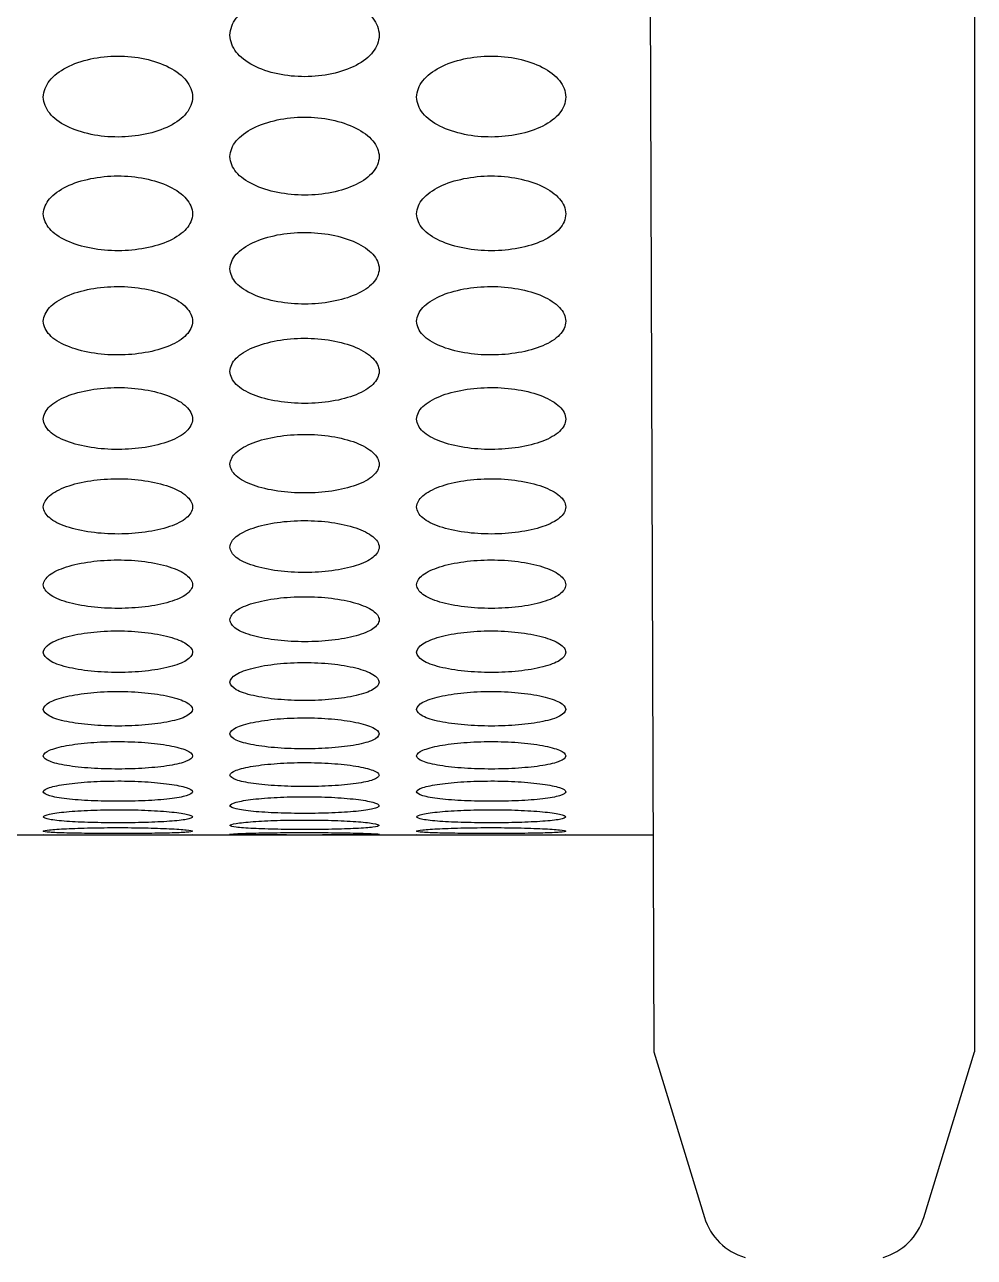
# Model space of a CAD drawing. Header units: millimetres. Extents: x 750 to 8479, y 2174 to 4333.
# Drawn here: x 2692.2 to 2743.1, y 3486.7 to 3552.7 of the extents above; entities that cross this region are included whole.
import ezdxf

# ---------------------------------------------------------------- set-up
doc = ezdxf.new("R2010")
doc.units = ezdxf.units.MM
doc.header["$LTSCALE"] = 153.67
doc.layers.get('0').update_dxf_attribs({"linetype": 'CONTINUOUS'})
doc.layers.add('02___PRT_ALL_AXES', color=7, linetype='CONTINUOUS')

msp = doc.modelspace()

# ---------------------------------------------------------------- linework, layer by layer
at = {"linetype": 'Continuous'}
msp.add_line((2284.7516, 3509.32203), (2725.87682, 3509.32203), dxfattribs=at)
at = {"layer": '02___PRT_ALL_AXES', "linetype": 'Continuous'}
for p, q in [((2724.95991, 3762.6154), (2725.87682, 3497.69515)), ((2743.0516, 3727.20087), (2743.0516, 3497.69515)), ((2706.20302, 3509.32203), (2705.94079, 3509.32203)), ((2708.39163, 3509.32203), (2708.1199, 3509.32203)), ((2725.87682, 3497.69515), (2728.58797, 3488.82735)), ((2740.34045, 3488.82735), (2743.0516, 3497.69515))]:
    msp.add_line(p, q, dxfattribs=at)
for centre, start, end in [((2731.64815, 3489.76294), 197, 253.9302767), ((2737.28027, 3489.76294), 286.0697233, 343)]:
    msp.add_arc(centre, 3.2, start, end, dxfattribs=at)
for points in [[(2703.16421, 3552.15698), (2703.18605, 3552.48955), (2703.39803, 3553.08762), (2704.34098, 3553.84616), (2705.68085, 3554.32682), (2707.14755, 3554.48557), (2708.62142, 3554.33322), (2709.97591, 3553.85351), (2710.92905, 3553.09099), (2711.14258, 3552.49089), (2711.16421, 3552.15698)], [(2711.16421, 3552.15698), (2711.14237, 3551.82442), (2710.93039, 3551.23305), (2709.98744, 3550.49611), (2708.64757, 3550.03555), (2707.18087, 3549.88442), (2705.707, 3550.02945), (2704.35251, 3550.48901), (2703.39937, 3551.22972), (2703.18584, 3551.82308), (2703.16421, 3552.15698)], [(2693.16421, 3548.84364), (2693.18605, 3549.16424), (2693.39803, 3549.74098), (2694.34098, 3550.47281), (2695.68085, 3550.9367), (2697.14755, 3551.08994), (2698.62142, 3550.94287), (2699.97591, 3550.47989), (2700.92905, 3549.74423), (2701.14258, 3549.16553), (2701.16421, 3548.84364)], [(2713.16421, 3548.84364), (2713.18605, 3549.16424), (2713.39803, 3549.74098), (2714.34098, 3550.47281), (2715.68085, 3550.9367), (2717.14755, 3551.08994), (2718.62142, 3550.94287), (2719.97591, 3550.47989), (2720.92905, 3549.74423), (2721.14258, 3549.16553), (2721.16421, 3548.84364)], [(2701.16421, 3548.84364), (2701.14237, 3548.52303), (2700.93039, 3547.95311), (2699.98744, 3547.24323), (2698.64757, 3546.79976), (2697.18087, 3546.65426), (2695.707, 3546.79388), (2694.35251, 3547.2364), (2693.39937, 3547.9499), (2693.18584, 3548.52174), (2693.16421, 3548.84364)], [(2721.16421, 3548.84364), (2721.14237, 3548.52303), (2720.93039, 3547.95311), (2719.98744, 3547.24323), (2718.64757, 3546.79976), (2717.18087, 3546.65426), (2715.707, 3546.79388), (2714.35251, 3547.2364), (2713.39937, 3547.9499), (2713.18584, 3548.52174), (2713.16421, 3548.84364)], [(2703.16421, 3545.65259), (2703.18605, 3545.96104), (2703.39803, 3546.51611), (2704.34098, 3547.22079), (2705.68085, 3547.66765), (2707.14755, 3547.81529), (2708.62142, 3547.6736), (2709.97591, 3547.22761), (2710.92905, 3546.51923), (2711.14258, 3545.96229), (2711.16421, 3545.65259)], [(2711.16421, 3545.65259), (2711.14237, 3545.34413), (2710.93039, 3544.79598), (2709.98744, 3544.11358), (2708.64757, 3543.68746), (2707.18087, 3543.54768), (2705.707, 3543.68181), (2704.35251, 3544.10702), (2703.39937, 3544.7929), (2703.18584, 3545.34289), (2703.16421, 3545.65259)], [(2693.16421, 3542.58569), (2693.18605, 3542.88182), (2693.39803, 3543.41489), (2694.34098, 3544.09201), (2695.68085, 3544.52158), (2697.14755, 3544.66353), (2698.62142, 3544.5273), (2699.97591, 3544.09857), (2700.92905, 3543.41789), (2701.14258, 3542.88301), (2701.16421, 3542.58569)], [(2713.16421, 3542.58569), (2713.18605, 3542.88182), (2713.39803, 3543.41489), (2714.34098, 3544.09201), (2715.68085, 3544.52158), (2717.14755, 3544.66353), (2718.62142, 3544.5273), (2719.97591, 3544.09857), (2720.92905, 3543.41789), (2721.14258, 3542.88301), (2721.16421, 3542.58569)], [(2701.16421, 3542.58569), (2701.14237, 3542.28956), (2700.93039, 3541.76351), (2699.98744, 3541.10899), (2698.64757, 3540.70046), (2697.18087, 3540.56648), (2695.707, 3540.69505), (2694.35251, 3541.10269), (2693.39937, 3541.76055), (2693.18584, 3542.28837), (2693.16421, 3542.58569)], [(2721.16421, 3542.58569), (2721.14237, 3542.28956), (2720.93039, 3541.76351), (2719.98744, 3541.10899), (2718.64757, 3540.70046), (2717.18087, 3540.56648), (2715.707, 3540.69505), (2714.35251, 3541.10269), (2713.39937, 3541.76055), (2713.18584, 3542.28837), (2713.16421, 3542.58569)], [(2703.16421, 3539.64474), (2703.18605, 3539.92837), (2703.39803, 3540.43913), (2704.34098, 3541.08831), (2705.68085, 3541.50032), (2707.14755, 3541.63651), (2708.62142, 3541.50581), (2709.97591, 3541.09459), (2710.92905, 3540.44201), (2711.14258, 3539.92951), (2711.16421, 3539.64474)], [(2711.16421, 3539.64474), (2711.14237, 3539.36111), (2710.93039, 3538.85746), (2709.98744, 3538.2312), (2708.64757, 3537.84051), (2707.18087, 3537.7124), (2705.707, 3537.83533), (2704.35251, 3538.22518), (2703.39937, 3538.85463), (2703.18584, 3539.35997), (2703.16421, 3539.64474)], [(2693.16421, 3536.83146), (2693.18605, 3537.10242), (2693.39803, 3537.59058), (2694.34098, 3538.21142), (2695.68085, 3538.60565), (2697.14755, 3538.73598), (2698.62142, 3538.6109), (2699.97591, 3538.21743), (2700.92905, 3537.59333), (2701.14258, 3537.10351), (2701.16421, 3536.83146)], [(2713.16421, 3536.83146), (2713.18605, 3537.10242), (2713.39803, 3537.59058), (2714.34098, 3538.21142), (2715.68085, 3538.60565), (2717.14755, 3538.73598), (2718.62142, 3538.6109), (2719.97591, 3538.21743), (2720.92905, 3537.59333), (2721.14258, 3537.10351), (2721.16421, 3536.83146)], [(2701.16421, 3536.83146), (2701.14237, 3536.5605), (2700.93039, 3536.07954), (2699.98744, 3535.48191), (2698.64757, 3535.10927), (2697.18087, 3534.98712), (2695.707, 3535.10434), (2694.35251, 3535.47616), (2693.39937, 3536.07683), (2693.18584, 3536.55941), (2693.16421, 3536.83146)], [(2721.16421, 3536.83146), (2721.14237, 3536.5605), (2720.93039, 3536.07954), (2719.98744, 3535.48191), (2718.64757, 3535.10927), (2717.18087, 3534.98712), (2715.707, 3535.10434), (2714.35251, 3535.47616), (2713.39937, 3536.07683), (2713.18584, 3536.55941), (2713.16421, 3536.83146)], [(2703.16421, 3534.14748), (2703.18605, 3534.40562), (2703.39803, 3534.87088), (2704.34098, 3535.46303), (2705.68085, 3535.83925), (2707.14755, 3535.96366), (2708.62142, 3535.84426), (2709.97591, 3535.46877), (2710.92905, 3534.87351), (2711.14258, 3534.40666), (2711.16421, 3534.14748)], [(2711.16421, 3534.14748), (2711.14237, 3533.88934), (2710.93039, 3533.43136), (2709.98744, 3532.86271), (2708.64757, 3532.50835), (2707.18087, 3532.39222), (2705.707, 3532.50366), (2704.35251, 3532.85724), (2703.39937, 3533.42879), (2703.18584, 3533.8883), (2703.16421, 3534.14748)], [(2693.16421, 3531.59438), (2693.18605, 3531.83954), (2693.39803, 3532.28164), (2694.34098, 3532.84475), (2695.68085, 3533.20273), (2697.14755, 3533.32114), (2698.62142, 3533.2075), (2699.97591, 3532.85021), (2700.92905, 3532.28414), (2701.14258, 3531.84053), (2701.16421, 3531.59438)], [(2713.16421, 3531.59438), (2713.18605, 3531.83954), (2713.39803, 3532.28164), (2714.34098, 3532.84475), (2715.68085, 3533.20273), (2717.14755, 3533.32114), (2718.62142, 3533.2075), (2719.97591, 3532.85021), (2720.92905, 3532.28414), (2721.14258, 3531.84053), (2721.16421, 3531.59438)], [(2701.16421, 3531.59438), (2701.14237, 3531.34921), (2700.93039, 3530.91448), (2699.98744, 3530.37513), (2698.64757, 3530.03925), (2697.18087, 3529.92922), (2695.707, 3530.03481), (2694.35251, 3530.36994), (2693.39937, 3530.91203), (2693.18584, 3531.34822), (2693.16421, 3531.59438)], [(2721.16421, 3531.59438), (2721.14237, 3531.34921), (2720.93039, 3530.91448), (2719.98744, 3530.37513), (2718.64757, 3530.03925), (2717.18087, 3529.92922), (2715.707, 3530.03481), (2714.35251, 3530.36994), (2713.39937, 3530.91203), (2713.18584, 3531.34822), (2713.16421, 3531.59438)], [(2703.16421, 3529.17363), (2703.18605, 3529.40568), (2703.39803, 3529.82436), (2704.34098, 3530.3581), (2705.68085, 3530.69764), (2707.14755, 3530.80998), (2708.62142, 3530.70216), (2709.97591, 3530.36328), (2710.92905, 3529.82672), (2711.14258, 3529.40661), (2711.16421, 3529.17363)], [(2711.16421, 3529.17363), (2711.14237, 3528.94159), (2710.93039, 3528.53035), (2709.98744, 3528.02062), (2708.64757, 3527.70343), (2707.18087, 3527.59956), (2705.707, 3527.69924), (2704.35251, 3528.01573), (2703.39937, 3528.52804), (2703.18584, 3528.94065), (2703.16421, 3529.17363)], [(2693.16421, 3526.88667), (2693.18605, 3527.10546), (2693.39803, 3527.50048), (2694.34098, 3528.00454), (2695.68085, 3528.32543), (2697.14755, 3528.43164), (2698.62142, 3528.32971), (2699.97591, 3528.00943), (2700.92905, 3527.50271), (2701.14258, 3527.10634), (2701.16421, 3526.88667)], [(2713.16421, 3526.88667), (2713.18605, 3527.10546), (2713.39803, 3527.50048), (2714.34098, 3528.00454), (2715.68085, 3528.32543), (2717.14755, 3528.43164), (2718.62142, 3528.32971), (2719.97591, 3528.00943), (2720.92905, 3527.50271), (2721.14258, 3527.10634), (2721.16421, 3526.88667)], [(2701.16421, 3526.88667), (2701.14237, 3526.66788), (2700.93039, 3526.28038), (2699.98744, 3525.80057), (2698.64757, 3525.50225), (2697.18087, 3525.40459), (2695.707, 3525.4983), (2694.35251, 3525.79596), (2693.39937, 3526.2782), (2693.18584, 3526.667), (2693.16421, 3526.88667)], [(2721.16421, 3526.88667), (2721.14237, 3526.66788), (2720.93039, 3526.28038), (2719.98744, 3525.80057), (2718.64757, 3525.50225), (2717.18087, 3525.40459), (2715.707, 3525.4983), (2714.35251, 3525.79596), (2713.39937, 3526.2782), (2713.18584, 3526.667), (2713.16421, 3526.88667)], [(2703.16421, 3524.73482), (2703.18605, 3524.94023), (2703.39803, 3525.31135), (2704.34098, 3525.78544), (2705.68085, 3526.0875), (2707.14755, 3526.18751), (2708.62142, 3526.09152), (2709.97591, 3525.79004), (2710.92905, 3525.31344), (2711.14258, 3524.94105), (2711.16421, 3524.73482)], [(2711.16421, 3524.73482), (2711.14237, 3524.52941), (2710.93039, 3524.16587), (2709.98744, 3523.71626), (2708.64757, 3523.43698), (2707.18087, 3523.34559), (2705.707, 3523.43329), (2704.35251, 3523.71195), (2703.39937, 3524.16383), (2703.18584, 3524.52858), (2703.16421, 3524.73482)], [(2693.16421, 3522.71933), (2693.18605, 3522.91124), (2693.39803, 3523.25825), (2694.34098, 3523.70209), (2695.68085, 3523.98514), (2697.14755, 3524.0789), (2698.62142, 3523.98892), (2699.97591, 3523.7064), (2700.92905, 3523.26021), (2701.14258, 3522.91201), (2701.16421, 3522.71933)], [(2713.16421, 3522.71933), (2713.18605, 3522.91124), (2713.39803, 3523.25825), (2714.34098, 3523.70209), (2715.68085, 3523.98514), (2717.14755, 3524.0789), (2718.62142, 3523.98892), (2719.97591, 3523.7064), (2720.92905, 3523.26021), (2721.14258, 3522.91201), (2721.16421, 3522.71933)], [(2701.16421, 3522.71933), (2701.14237, 3522.52742), (2700.93039, 3522.18807), (2699.98744, 3521.76892), (2698.64757, 3521.50884), (2697.18087, 3521.42378), (2695.707, 3521.5054), (2694.35251, 3521.7649), (2693.39937, 3522.18616), (2693.18584, 3522.52665), (2693.16421, 3522.71933)], [(2721.16421, 3522.71933), (2721.14237, 3522.52742), (2720.93039, 3522.18807), (2719.98744, 3521.76892), (2718.64757, 3521.50884), (2717.18087, 3521.42378), (2715.707, 3521.5054), (2714.35251, 3521.7649), (2713.39937, 3522.18616), (2713.18584, 3522.52665), (2713.16421, 3522.71933)], [(2703.16421, 3520.84139), (2703.18605, 3521.01969), (2703.39803, 3521.34239), (2704.34098, 3521.75571), (2705.68085, 3522.01959), (2707.14755, 3522.10705), (2708.62142, 3522.02311), (2709.97591, 3521.75972), (2710.92905, 3521.34421), (2711.14258, 3521.0204), (2711.16421, 3520.84139)], [(2711.16421, 3520.84139), (2711.14237, 3520.66309), (2710.93039, 3520.34811), (2709.98744, 3519.95967), (2708.64757, 3519.71895), (2707.18087, 3519.64027), (2705.707, 3519.71577), (2704.35251, 3519.95595), (2703.39937, 3520.34634), (2703.18584, 3520.66238), (2703.16421, 3520.84139)], [(2693.16421, 3519.10209), (2693.18605, 3519.26667), (2693.39803, 3519.56487), (2694.34098, 3519.94744), (2695.68085, 3520.192), (2697.14755, 3520.27309), (2698.62142, 3520.19526), (2699.97591, 3519.95116), (2700.92905, 3519.56655), (2701.14258, 3519.26733), (2701.16421, 3519.10209)], [(2713.16421, 3519.10209), (2713.18605, 3519.26667), (2713.39803, 3519.56487), (2714.34098, 3519.94744), (2715.68085, 3520.192), (2717.14755, 3520.27309), (2718.62142, 3520.19526), (2719.97591, 3519.95116), (2720.92905, 3519.56655), (2721.14258, 3519.26733), (2721.16421, 3519.10209)], [(2701.16421, 3519.10209), (2701.14237, 3518.93751), (2700.93039, 3518.64709), (2699.98744, 3518.28959), (2698.64757, 3518.06836), (2697.18087, 3517.9961), (2695.707, 3518.06543), (2694.35251, 3518.28616), (2693.39937, 3518.64546), (2693.18584, 3518.93685), (2693.16421, 3519.10209)], [(2721.16421, 3519.10209), (2721.14237, 3518.93751), (2720.93039, 3518.64709), (2719.98744, 3518.28959), (2718.64757, 3518.06836), (2717.18087, 3517.9961), (2715.707, 3518.06543), (2714.35251, 3518.28616), (2713.39937, 3518.64546), (2713.18584, 3518.93685), (2713.16421, 3519.10209)], [(2703.16421, 3517.50245), (2703.18605, 3517.65321), (2703.39803, 3517.92674), (2704.34098, 3518.27834), (2705.68085, 3518.50342), (2707.14755, 3518.57811), (2708.62142, 3518.50642), (2709.97591, 3518.28175), (2710.92905, 3517.92828), (2711.14258, 3517.65382), (2711.16421, 3517.50245)], [(2693.16421, 3516.0434), (2693.18605, 3516.18026), (2693.39803, 3516.42895), (2694.34098, 3516.74937), (2695.68085, 3516.95485), (2697.14755, 3517.02309), (2698.62142, 3516.95759), (2699.97591, 3516.75248), (2700.92905, 3516.43035), (2701.14258, 3516.18081), (2701.16421, 3516.0434)], [(2711.16421, 3517.50245), (2711.14237, 3517.35168), (2710.93039, 3517.08599), (2709.98744, 3516.75963), (2708.64757, 3516.55802), (2707.18087, 3516.49223), (2705.707, 3516.55536), (2704.35251, 3516.7565), (2703.39937, 3517.0845), (2703.18584, 3517.35108), (2703.16421, 3517.50245)], [(2713.16421, 3516.0434), (2713.18605, 3516.18026), (2713.39803, 3516.42895), (2714.34098, 3516.74937), (2715.68085, 3516.95485), (2717.14755, 3517.02309), (2718.62142, 3516.95759), (2719.97591, 3516.75248), (2720.92905, 3516.43035), (2721.14258, 3516.18081), (2721.16421, 3516.0434)], [(2701.16421, 3516.0434), (2701.14237, 3515.90653), (2700.93039, 3515.66572), (2699.98744, 3515.37069), (2698.64757, 3515.18883), (2697.18087, 3515.12954), (2695.707, 3515.18643), (2694.35251, 3515.36787), (2693.39937, 3515.66437), (2693.18584, 3515.90598), (2693.16421, 3516.0434)], [(2721.16421, 3516.0434), (2721.14237, 3515.90653), (2720.93039, 3515.66572), (2719.98744, 3515.37069), (2718.64757, 3515.18883), (2717.18087, 3515.12954), (2715.707, 3515.18643), (2714.35251, 3515.36787), (2713.39937, 3515.66437), (2713.18584, 3515.90598), (2713.16421, 3516.0434)], [(2703.16421, 3514.72579), (2703.18605, 3514.84867), (2703.39803, 3515.07237), (2704.34098, 3515.36143), (2705.68085, 3515.54719), (2707.14755, 3515.60894), (2708.62142, 3515.54967), (2709.97591, 3515.36424), (2710.92905, 3515.07364), (2711.14258, 3514.84916), (2711.16421, 3514.72579)], [(2693.16421, 3513.55039), (2693.18605, 3513.65922), (2693.39803, 3513.85781), (2694.34098, 3514.11533), (2695.68085, 3514.28126), (2697.14755, 3514.33649), (2698.62142, 3514.28348), (2699.97591, 3514.11784), (2700.92905, 3513.85893), (2701.14258, 3513.65966), (2701.16421, 3513.55039)], [(2711.16421, 3514.72579), (2711.14237, 3514.60291), (2710.93039, 3514.38712), (2709.98744, 3514.12359), (2708.64757, 3513.96158), (2707.18087, 3513.90883), (2705.707, 3513.95945), (2704.35251, 3514.12107), (2703.39937, 3514.38591), (2703.18584, 3514.60241), (2703.16421, 3514.72579)], [(2713.16421, 3513.55039), (2713.18605, 3513.65922), (2713.39803, 3513.85781), (2714.34098, 3514.11533), (2715.68085, 3514.28126), (2717.14755, 3514.33649), (2718.62142, 3514.28348), (2719.97591, 3514.11784), (2720.92905, 3513.85893), (2721.14258, 3513.65966), (2721.16421, 3513.55039)], [(2701.16421, 3513.55039), (2701.14237, 3513.44156), (2700.93039, 3513.25092), (2699.98744, 3513.01906), (2698.64757, 3512.87699), (2697.18087, 3512.83081), (2695.707, 3512.87512), (2694.35251, 3513.01684), (2693.39937, 3513.24985), (2693.18584, 3513.44112), (2693.16421, 3513.55039)], [(2703.16421, 3512.51789), (2703.18605, 3512.6126), (2703.39803, 3512.78597), (2704.34098, 3513.0118), (2705.68085, 3513.1578), (2707.14755, 3513.20647), (2708.62142, 3513.15976), (2709.97591, 3513.014), (2710.92905, 3512.78695), (2711.14258, 3512.61298), (2711.16421, 3512.51789)], [(2721.16421, 3513.55039), (2721.14237, 3513.44156), (2720.93039, 3513.25092), (2719.98744, 3513.01906), (2718.64757, 3512.87699), (2717.18087, 3512.83081), (2715.707, 3512.87512), (2714.35251, 3513.01684), (2713.39937, 3513.24985), (2713.18584, 3513.44112), (2713.16421, 3513.55039)], [(2711.16421, 3512.51789), (2711.14237, 3512.42318), (2710.93039, 3512.2578), (2709.98744, 3512.05773), (2708.64757, 3511.93569), (2707.18087, 3511.8961), (2705.707, 3511.93408), (2704.35251, 3512.05582), (2703.39937, 3512.25687), (2703.18584, 3512.4228), (2703.16421, 3512.51789)], [(2693.16421, 3511.62889), (2693.18605, 3511.70943), (2693.39803, 3511.85746), (2694.34098, 3512.05148), (2695.68085, 3512.17747), (2697.14755, 3512.21955), (2698.62142, 3512.17916), (2699.97591, 3512.05337), (2700.92905, 3511.8583), (2701.14258, 3511.70975), (2701.16421, 3511.62889)], [(2713.16421, 3511.62889), (2713.18605, 3511.70943), (2713.39803, 3511.85746), (2714.34098, 3512.05148), (2715.68085, 3512.17747), (2717.14755, 3512.21955), (2718.62142, 3512.17916), (2719.97591, 3512.05337), (2720.92905, 3511.8583), (2721.14258, 3511.70975), (2721.16421, 3511.62889)], [(2701.16421, 3511.62889), (2701.14237, 3511.54835), (2700.93039, 3511.40833), (2699.98744, 3511.24017), (2698.64757, 3511.13822), (2697.18087, 3511.10526), (2695.707, 3511.13689), (2694.35251, 3511.23857), (2693.39937, 3511.40755), (2693.18584, 3511.54802), (2693.16421, 3511.62889)], [(2703.16421, 3510.88391), (2703.18605, 3510.95023), (2703.39803, 3511.07285), (2704.34098, 3511.23493), (2705.68085, 3511.34084), (2707.14755, 3511.37631), (2708.62142, 3511.34227), (2709.97591, 3511.23652), (2710.92905, 3511.07354), (2711.14258, 3510.95049), (2711.16421, 3510.88391)], [(2721.16421, 3511.62889), (2721.14237, 3511.54835), (2720.93039, 3511.40833), (2719.98744, 3511.24017), (2718.64757, 3511.13822), (2717.18087, 3511.10526), (2715.707, 3511.13689), (2714.35251, 3511.23857), (2713.39937, 3511.40755), (2713.18584, 3511.54802), (2713.16421, 3511.62889)], [(2693.16421, 3510.28338), (2693.18605, 3510.33544), (2693.39803, 3510.43258), (2694.34098, 3510.56263), (2695.68085, 3510.6484), (2697.14755, 3510.67724), (2698.62142, 3510.64955), (2699.97591, 3510.56391), (2700.92905, 3510.43313), (2701.14258, 3510.33565), (2701.16421, 3510.28338)], [(2711.16421, 3510.88391), (2711.14237, 3510.81759), (2710.93039, 3510.70301), (2709.98744, 3510.56686), (2708.64757, 3510.48507), (2707.18087, 3510.45874), (2705.707, 3510.484), (2704.35251, 3510.56557), (2703.39937, 3510.70237), (2703.18584, 3510.81732), (2703.16421, 3510.88391)], [(2713.16421, 3510.28338), (2713.18605, 3510.33544), (2713.39803, 3510.43258), (2714.34098, 3510.56263), (2715.68085, 3510.6484), (2717.14755, 3510.67724), (2718.62142, 3510.64955), (2719.97591, 3510.56391), (2720.92905, 3510.43313), (2721.14258, 3510.33565), (2721.16421, 3510.28338)], [(2701.16421, 3510.28338), (2701.14237, 3510.23132), (2700.93039, 3510.14225), (2699.98744, 3510.03818), (2698.64757, 3509.9766), (2697.18087, 3509.95693), (2695.707, 3509.9758), (2694.35251, 3510.0372), (2693.39937, 3510.14175), (2693.18584, 3510.23111), (2693.16421, 3510.28338)], [(2693.16421, 3509.51701), (2693.18605, 3509.54047), (2693.39803, 3509.58648), (2694.34098, 3509.65227), (2695.68085, 3509.69761), (2697.14755, 3509.71313), (2698.62142, 3509.69822), (2699.97591, 3509.65293), (2700.92905, 3509.58674), (2701.14258, 3509.54057), (2701.16421, 3509.51701)], [(2703.16421, 3509.82766), (2703.18605, 3509.86543), (2703.39803, 3509.93702), (2704.34098, 3510.03498), (2705.68085, 3510.10055), (2707.14755, 3510.12274), (2708.62142, 3510.10143), (2709.97591, 3510.03595), (2710.92905, 3509.93743), (2711.14258, 3509.86559), (2711.16421, 3509.82766)], [(2711.16421, 3509.82766), (2711.14237, 3509.78988), (2710.93039, 3509.72637), (2709.98744, 3509.65446), (2708.64757, 3509.61312), (2707.18087, 3509.60011), (2705.707, 3509.61258), (2704.35251, 3509.65379), (2703.39937, 3509.72602), (2703.18584, 3509.78973), (2703.16421, 3509.82766)], [(2721.16421, 3510.28338), (2721.14237, 3510.23132), (2720.93039, 3510.14225), (2719.98744, 3510.03818), (2718.64757, 3509.9766), (2717.18087, 3509.95693), (2715.707, 3509.9758), (2714.35251, 3510.0372), (2713.39937, 3510.14175), (2713.18584, 3510.23111), (2713.16421, 3510.28338)], [(2713.16421, 3509.51701), (2713.18605, 3509.54047), (2713.39803, 3509.58648), (2714.34098, 3509.65227), (2715.68085, 3509.69761), (2717.14755, 3509.71313), (2718.62142, 3509.69822), (2719.97591, 3509.65293), (2720.92905, 3509.58674), (2721.14258, 3509.54057), (2721.16421, 3509.51701)], [(2701.16421, 3509.51701), (2701.14237, 3509.49354), (2700.93039, 3509.45563), (2699.98744, 3509.4159), (2698.64757, 3509.39483), (2697.18087, 3509.38849), (2695.707, 3509.39456), (2694.35251, 3509.41554), (2693.39937, 3509.45542), (2693.18584, 3509.49345), (2693.16421, 3509.51701)], [(2693.16421, 3509.33156), (2693.18605, 3509.32637), (2693.39803, 3509.32114), (2694.34098, 3509.32252), (2695.68085, 3509.32732), (2697.14755, 3509.3295), (2698.62142, 3509.3274), (2699.97591, 3509.32256), (2700.92905, 3509.32111), (2701.14258, 3509.32635), (2701.16421, 3509.33156)], [(2703.16421, 3509.35161), (2703.18605, 3509.36075), (2703.39803, 3509.38114), (2704.34098, 3509.41474), (2705.68085, 3509.43981), (2707.14755, 3509.44867), (2708.62142, 3509.44016), (2709.97591, 3509.41509), (2710.92905, 3509.38126), (2711.14258, 3509.36079), (2711.16421, 3509.35161)], [(2721.16421, 3509.51701), (2721.14237, 3509.49354), (2720.93039, 3509.45563), (2719.98744, 3509.4159), (2718.64757, 3509.39483), (2717.18087, 3509.38849), (2715.707, 3509.39456), (2714.35251, 3509.41554), (2713.39937, 3509.45542), (2713.18584, 3509.49345), (2713.16421, 3509.51701)], [(2713.16421, 3509.33156), (2713.18605, 3509.32637), (2713.39803, 3509.32114), (2714.34098, 3509.32252), (2715.68085, 3509.32732), (2717.14755, 3509.3295), (2718.62142, 3509.3274), (2719.97591, 3509.32256), (2720.92905, 3509.32111), (2721.14258, 3509.32635), (2721.16421, 3509.33156)]]:
    msp.add_open_spline(points, degree=3, dxfattribs=at)
for points, knots in [([(2705.94079, 3509.32203), (2705.86909, 3509.32203), (2705.32338, 3509.32208), (2704.35251, 3509.32261), (2703.39937, 3509.3301), (2703.18584, 3509.34243), (2703.16421, 3509.35161)], [0, 0, 0, 0, 0.04772281, 0.36514854, 0.68257427, 1, 1, 1, 1]), ([(2711.16421, 3509.35161), (2711.14237, 3509.34247), (2710.93039, 3509.33017), (2709.98744, 3509.32266), (2709.01999, 3509.32208), (2708.47042, 3509.32203), (2708.39163, 3509.32203)], [0, 0, 0, 0, 0.31584227, 0.63168454, 0.9475268, 1, 1, 1, 1])]:
    msp.add_open_spline(points, degree=3, knots=knots, dxfattribs=at)

doc.saveas('drawing.dxf')
